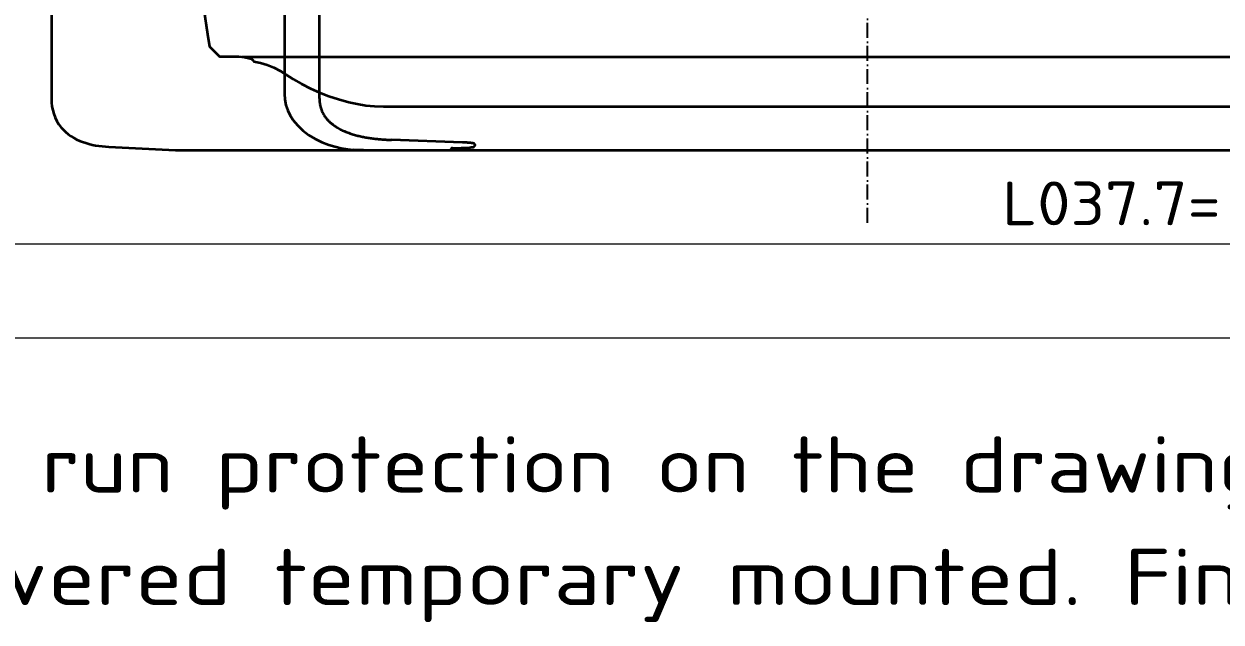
# Model space of a CAD drawing. Header units: millimetres. Extents: x 120 to 10915, y 515 to 8014.
# Drawn here: x 7575 to 8533, y 517 to 996 of the extents above; entities that cross this region are included whole.
import ezdxf
from ezdxf.enums import TextEntityAlignment as Align

# ---------------------------------------------------------------- set-up
doc = ezdxf.new("R2010")
doc.units = ezdxf.units.MM
doc.linetypes.add('DASHDOT', pattern=[18.5, 12, -3, 0.5, -3])
doc.layers.get('0').update_dxf_attribs({"lineweight": 13})
for name, color, linetype, lineweight in [('201_Dimensions', 7, 'Continuous', 13), ('202_Information', 7, 'Continuous', 13), ('205_Chassis_top_view', 7, 'Continuous', 13)]:
    doc.layers.add(name, color=color, linetype=linetype, lineweight=lineweight)
doc.styles.get("Standard").update_dxf_attribs({"font": 'isocp.shx'})

# ---------------------------------------------------------------- blocks, each defined once
blk = doc.blocks.new('2854281_1')
at = {"layer": '205_Chassis_top_view', "color": 2, "linetype": 'DASHDOT', "lineweight": 25}
blk.add_line((8250, -1333), (8250, 1333), dxfattribs=at)
at = {"layer": '205_Chassis_top_view', "color": 3, "lineweight": 35}
blk.add_line((7749.544992, -1200.179161), (8750.455008, -1200.179161), dxfattribs=at)
blk.add_lwpolyline([(7719.030762, -1162.463867), (7721.854492, -1182.088745), (7723.5, -1191.865234), (7731.5, -1199.865234), (7747, -1199.865234), (7751.594238, -1200.526855), (7756.109863, -1201.60144), (7757, -1201.865234), (7758.206543, -1202.842163), (7759, -1203.865234), (7764.439941, -1205.115845), (7769.763184, -1206.794556), (7774.936035, -1208.890991), (7779.92627, -1211.391479), (7784.702148, -1214.28064), (7790.358398, -1218.000244), (7797.241211, -1221.996948), (7804.327637, -1225.620117), (7811.597168, -1228.859131), (7819.030273, -1231.704834), (7826.604492, -1234.14917), (7835.098145, -1236.417603), (7841.603027, -1237.913086), (7848.584473, -1239.089233), (7855.630371, -1239.786011), (7862.707031, -1240), (8296.986328, -1240), (8637.292969, -1240)], dxfattribs=at)
at = {"layer": '205_Chassis_top_view', "color": 1, "lineweight": 5}
blk.add_point((8250, -1240), dxfattribs=at)
blk = doc.blocks.new('2774928_1')
at = {"layer": '205_Chassis_top_view', "color": 3, "lineweight": 35}
for p, q in [((7597.03, -655.18), (7597.05, -1233.71)), ((7811.48, -1233.69), (7811.47, -1160.29)), ((7642.85, -1272.17), (7696.17, -1274.96)), ((7925.93, -1268.75), (7869.23, -1266.75)), ((7918.01, -1273.22), (7931.67, -1272.72)), ((7696.17, -1274.96), (7915.81, -1274.91))]:
    blk.add_line(p, q, dxfattribs=at)
for centre, radius, start, end in [((7632.64, -1234.66), 35.61, 178.4678, 218.64808), ((7634.48, -1230.87), 39.45, 221.28622, 251.39709), ((7643.94, -1208.17), 64.01, 249.84941, 269.01914), ((7915.81, -1273.91), 0.996, 270.01366, 350.7001), ((7917.98, -1274.47), 1.25, 88.50748, 161.45929), ((7964.87, -1275.9), 29.52, 169.43801, 171.30985)]:
    blk.add_arc(centre, radius, start, end, dxfattribs=at)
for points, knots in [([(7811.48, -1233.69), (7811.49, -1233.98), (7811.5, -1234.56), (7811.54, -1235.44), (7811.61, -1236.31), (7811.71, -1237.17), (7811.84, -1238.04), (7811.99, -1238.89), (7812.17, -1239.74), (7812.38, -1240.58), (7812.62, -1241.41), (7812.89, -1242.23), (7813.19, -1243.04), (7813.51, -1243.84), (7813.87, -1244.62), (7814.25, -1245.4), (7814.67, -1246.15), (7815.11, -1246.89), (7815.57, -1247.61), (7816.06, -1248.32), (7816.58, -1249.01), (7817.12, -1249.68), (7817.68, -1250.34), (7818.26, -1250.97), (7818.86, -1251.59), (7819.49, -1252.19), (7820.13, -1252.78), (7820.78, -1253.34), (7821.46, -1253.89), (7821.92, -1254.24), (7822.15, -1254.42)], [0, 0, 0, 0, 0.872829, 1.74909, 2.623496, 3.495404, 4.365874, 5.234854, 6.102253, 6.968526, 7.833695, 8.697649, 9.560462, 10.422349, 11.283431, 12.143856, 13.003836, 13.863605, 14.723406, 15.583471, 16.444016, 17.305267, 18.167476, 19.030491, 19.894383, 20.759338, 21.625456, 22.492828, 23.36154, 24.231655, 24.231655, 24.231655, 24.231655]), ([(7822.15, -1254.42), (7822.2, -1254.46), (7822.3, -1254.53), (7822.45, -1254.64), (7822.61, -1254.76), (7822.76, -1254.87), (7822.91, -1254.98), (7823.07, -1255.09), (7823.22, -1255.2), (7823.38, -1255.3), (7823.53, -1255.41), (7823.69, -1255.52), (7823.84, -1255.62), (7824, -1255.73), (7824.16, -1255.83), (7824.32, -1255.94), (7824.47, -1256.04), (7824.63, -1256.14), (7824.79, -1256.25), (7824.95, -1256.35), (7825.11, -1256.45), (7825.27, -1256.55), (7825.43, -1256.65), (7825.59, -1256.75), (7825.75, -1256.84), (7825.86, -1256.91), (7825.91, -1256.94)], [0, 0, 0, 0, 0.189126, 0.378261, 0.567396, 0.756527, 0.94565, 1.134763, 1.323866, 1.51296, 1.702041, 1.89111, 2.08016, 2.269191, 2.458196, 2.647173, 2.836116, 3.025028, 3.21393, 3.402839, 3.591748, 3.780636, 3.969476, 4.158247, 4.34694, 4.535569, 4.535569, 4.535569, 4.535569]), ([(7825.91, -1256.94), (7826.44, -1257.26), (7827.5, -1257.86), (7829.13, -1258.71), (7830.79, -1259.5), (7832.48, -1260.23), (7834.2, -1260.9), (7835.94, -1261.53), (7837.71, -1262.1), (7839.49, -1262.64), (7841.28, -1263.13), (7843.09, -1263.58), (7844.91, -1263.99), (7846.74, -1264.37), (7848.58, -1264.71), (7850.43, -1265.02), (7852.29, -1265.31), (7854.16, -1265.56), (7856.03, -1265.79), (7857.9, -1265.99), (7859.78, -1266.17), (7861.66, -1266.32), (7863.55, -1266.46), (7865.44, -1266.57), (7867.33, -1266.67), (7868.6, -1266.72), (7869.23, -1266.75)], [0, 0, 0, 0, 1.830321, 3.665135, 5.503807, 7.346452, 9.193048, 11.043575, 12.897878, 14.755754, 16.616993, 18.481406, 20.348834, 22.219192, 24.092588, 25.968899, 27.847751, 29.72876, 31.611762, 33.496953, 35.384481, 37.274325, 39.1664, 41.060637, 42.957069, 44.855909, 44.855909, 44.855909, 44.855909]), ([(7935.85, -1270.49), (7935.85, -1270.48), (7935.86, -1270.45), (7935.86, -1270.4), (7935.86, -1270.36), (7935.86, -1270.32), (7935.85, -1270.27), (7935.84, -1270.22), (7935.82, -1270.16), (7935.78, -1270.09), (7935.74, -1270.02), (7935.7, -1269.97), (7935.65, -1269.92), (7935.6, -1269.88), (7935.56, -1269.85), (7935.52, -1269.82), (7935.49, -1269.8), (7935.46, -1269.79), (7935.43, -1269.77), (7935.39, -1269.75), (7935.36, -1269.74), (7935.33, -1269.72), (7935.3, -1269.71), (7935.26, -1269.69), (7935.23, -1269.68), (7935.19, -1269.67), (7935.16, -1269.65), (7935.12, -1269.64), (7935.08, -1269.63), (7935.04, -1269.62), (7935, -1269.61), (7934.96, -1269.59), (7934.92, -1269.58), (7934.88, -1269.57), (7934.84, -1269.56), (7934.79, -1269.55), (7934.75, -1269.54), (7934.7, -1269.53), (7934.66, -1269.52), (7934.61, -1269.5), (7934.56, -1269.49), (7934.51, -1269.48), (7934.46, -1269.47), (7934.4, -1269.46), (7934.35, -1269.45), (7934.3, -1269.44), (7934.24, -1269.43), (7934.18, -1269.42), (7934.13, -1269.41), (7934.07, -1269.4), (7934.01, -1269.39), (7933.95, -1269.38), (7933.88, -1269.37), (7933.82, -1269.36), (7933.75, -1269.35), (7933.69, -1269.34), (7933.62, -1269.33), (7933.55, -1269.32), (7933.48, -1269.31), (7933.41, -1269.3), (7933.34, -1269.29), (7933.27, -1269.28), (7933.19, -1269.27), (7933.11, -1269.26), (7933.04, -1269.25), (7932.96, -1269.24), (7932.88, -1269.23), (7932.8, -1269.22), (7932.72, -1269.21), (7932.63, -1269.2), (7932.55, -1269.19), (7932.46, -1269.18), (7932.37, -1269.17), (7932.28, -1269.16), (7932.19, -1269.15), (7932.1, -1269.14), (7932, -1269.13), (7931.91, -1269.12), (7931.81, -1269.11), (7931.71, -1269.1), (7931.61, -1269.09), (7931.51, -1269.08), (7931.41, -1269.07), (7931.3, -1269.07), (7931.2, -1269.06), (7931.09, -1269.05), (7930.98, -1269.04), (7930.87, -1269.03), (7930.76, -1269.02), (7930.64, -1269.01), (7930.52, -1269), (7930.4, -1268.99), (7930.28, -1268.98), (7930.16, -1268.97), (7930.04, -1268.96), (7929.91, -1268.96), (7929.78, -1268.95), (7929.65, -1268.94), (7929.52, -1268.93), (7929.38, -1268.92), (7929.25, -1268.91), (7929.11, -1268.9), (7928.96, -1268.89), (7928.82, -1268.89), (7928.67, -1268.88), (7928.52, -1268.87), (7928.37, -1268.86), (7928.22, -1268.85), (7928.06, -1268.84), (7927.9, -1268.84), (7927.74, -1268.83), (7927.57, -1268.82), (7927.4, -1268.81), (7927.23, -1268.8), (7927.05, -1268.8), (7926.87, -1268.79), (7926.69, -1268.78), (7926.51, -1268.77), (7926.32, -1268.77), (7926.13, -1268.76), (7926, -1268.75), (7925.93, -1268.75)], [0, 0, 0, 0, 0.043582, 0.087154, 0.130748, 0.174399, 0.217098, 0.258825, 0.338429, 0.417996, 0.490359, 0.565549, 0.633579, 0.696157, 0.754613, 0.792988, 0.830282, 0.866495, 0.902362, 0.93808, 0.973815, 1.0097, 1.045861, 1.082399, 1.119393, 1.156928, 1.195061, 1.233853, 1.273357, 1.313612, 1.354659, 1.3964, 1.439265, 1.482758, 1.52738, 1.57273, 1.619214, 1.666492, 1.714911, 1.764188, 1.814611, 1.86593, 1.918402, 1.971824, 2.026407, 2.081974, 2.13871, 2.196465, 2.255399, 2.315373, 2.376536, 2.438776, 2.502215, 2.566753, 2.632502, 2.699379, 2.767481, 2.836729, 2.907217, 2.978885, 3.05181, 3.125911, 3.201291, 3.277959, 3.355926, 3.4351, 3.515599, 3.597434, 3.680618, 3.765085, 3.85093, 3.938168, 4.026815, 4.116818, 4.208263, 4.301167, 4.395547, 4.491369, 4.588705, 4.687575, 4.787997, 4.889944, 4.993483, 5.098637, 5.205429, 5.313851, 5.423967, 5.535806, 5.6494, 5.764751, 5.881926, 6.000961, 6.121894, 6.244739, 6.369564, 6.496411, 6.625322, 6.756324, 6.889485, 7.024852, 7.162476, 7.302389, 7.444662, 7.589348, 7.736504, 7.886176, 8.038443, 8.193371, 8.351028, 8.511472, 8.674786, 8.841042, 9.010313, 9.182666, 9.358187, 9.536952, 9.719027, 9.904471, 10.093341, 10.285682, 10.481534, 10.481534, 10.481534, 10.481534]), ([(7931.67, -1272.72), (7931.75, -1272.72), (7931.9, -1272.71), (7932.12, -1272.7), (7932.33, -1272.69), (7932.53, -1272.68), (7932.71, -1272.67), (7932.89, -1272.66), (7933.05, -1272.65), (7933.21, -1272.63), (7933.35, -1272.62), (7933.49, -1272.61), (7933.62, -1272.59), (7933.74, -1272.58), (7933.86, -1272.57), (7933.97, -1272.55), (7934.08, -1272.54), (7934.17, -1272.52), (7934.27, -1272.51), (7934.36, -1272.49), (7934.44, -1272.47), (7934.53, -1272.45), (7934.61, -1272.44), (7934.68, -1272.42), (7934.76, -1272.39), (7934.83, -1272.37), (7934.88, -1272.35), (7934.93, -1272.33), (7934.98, -1272.31), (7935.05, -1272.28), (7935.14, -1272.23), (7935.25, -1272.16), (7935.35, -1272.08), (7935.43, -1271.99), (7935.49, -1271.92), (7935.55, -1271.83), (7935.59, -1271.75), (7935.63, -1271.67), (7935.65, -1271.6), (7935.68, -1271.52), (7935.69, -1271.47), (7935.69, -1271.44)], [0, 0, 0, 0, 0.234937, 0.456243, 0.664915, 0.861263, 1.046368, 1.22092, 1.385629, 1.541094, 1.687921, 1.826619, 1.95771, 2.081688, 2.199031, 2.310199, 2.415645, 2.515819, 2.61127, 2.702382, 2.789679, 2.873729, 2.955201, 3.034869, 3.113697, 3.192885, 3.243743, 3.295838, 3.349745, 3.40612, 3.519695, 3.651173, 3.809841, 3.902174, 4.004616, 4.101239, 4.206559, 4.281372, 4.359838, 4.441184, 4.522398, 4.522398, 4.522398, 4.522398])]:
    blk.add_open_spline(points, degree=3, knots=knots, dxfattribs=at)
blk = doc.blocks.new('2774063_3')
at = {"layer": '205_Chassis_top_view', "color": 3, "lineweight": 35}
for points in [[(7846.635742, -1275), (8653.375, -1275)], [(7783.46582, -1156.753784), (7783.46582, -1230), (7783.770508, -1234.49646), (7784.673828, -1238.906982), (7786.141113, -1243.164673), (7788.121094, -1247.212158), (7790.554688, -1251.005493), (7793.873047, -1255.06189), (7798.185547, -1259.200684), (7802.948242, -1262.816528), (7808.062012, -1265.919312), (7813.446289, -1268.528564), (7819.036133, -1270.666626), (7823.922363, -1272.130981), (7828.890137, -1273.283081), (7833.92041, -1274.132812), (7838.992188, -1274.690186), (7844.086914, -1274.96521), (7846.635742, -1275), (7839.00293, -1274.618164)]]:
    blk.add_lwpolyline(points, dxfattribs=at)
blk = doc.blocks.new('2051957')
at = {"layer": '202_Information', "color": 2, "lineweight": 70}
for s, width, p, p2 in [('The rear under run protection on the drawing is shown in its rearmost position ', 0.911863, (7054.714844, -1548.989502), (9710.189453, -1548.989502)), ('but will be delivered temporary mounted. Final position to be decided by the body builder.', 0.93173, (7054.714844, -1638.989502), (10081.506836, -1638.989502))]:
    blk.add_text(s, height=45, dxfattribs=dict(at, width=width)).set_placement(p, p2, align=Align.FIT)
blk = doc.blocks.new('BLOCK95')
at = {"layer": '201_Dimensions', "color": 2, "lineweight": 18}
blk.add_line((6900, -1425), (10133, -1425), dxfattribs=at)
blk = doc.blocks.new('BLOCK101')
at = {"layer": '201_Dimensions', "color": 2, "lineweight": 18}
blk.add_line((6900, -1350), (8635, -1350), dxfattribs=at)
at = {"layer": '201_Dimensions', "color": 2, "lineweight": 18, "width": 0.813953}
blk.add_text('L037.7=', height=35, dxfattribs=at).set_placement((8357.75, -1335), (8532.75, -1335), align=Align.FIT)
blk = doc.blocks.new('BLOCK112')
at = {"layer": '201_Dimensions', "color": 2, "lineweight": 18}
blk.add_line((8250, -1240), (10912, -1240), dxfattribs=at)

msp = doc.modelspace()

# ---------------------------------------------------------------- block references
at = {"color": 7, "lineweight": 35}
for name in ['2854281_1', '2774063_3', '2774928_1', '2051957']:
    msp.add_blockref(name, (0, 2170), dxfattribs=at)
at = {"layer": '201_Dimensions', "lineweight": 0}
for name in ['BLOCK112', 'BLOCK95', 'BLOCK101']:
    msp.add_blockref(name, (0, 2170), dxfattribs=at)

doc.saveas('drawing.dxf')
